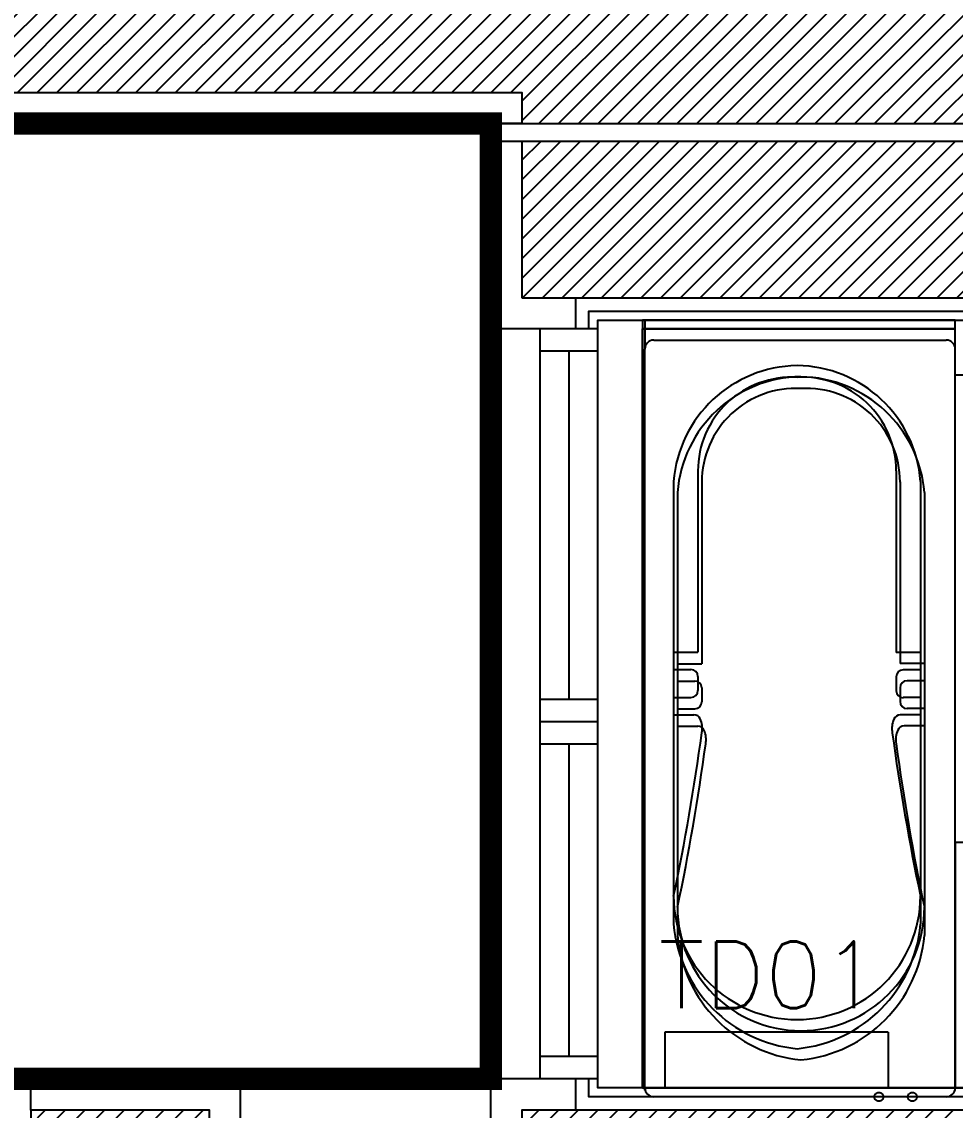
# Model space of a CAD drawing. Extents: x 0 to 47, y -4.1 to 58.5.
# Drawn here: x 27.348 to 29.438, y 20.33 to 22.768 of the extents above; entities that cross this region are included whole.
import ezdxf

# ---------------------------------------------------------------- set-up
doc = ezdxf.new("R2010")
doc.units = 0
doc.header["$MEASUREMENT"] = 0
doc.linetypes.add('HIDDEN2', pattern=[0.1875, 0.125, -0.0625])
for name, color, linetype in [('03', 3, 'CONTINUOUS'), ('04', 4, 'CONTINUOUS'), ('05', 5, 'CONTINUOUS'), ('A-ALU', 9, 'CONTINUOUS'), ('A-AREAS', 6, 'CONTINUOUS'), ('A-FLOR-PFIX', 61, 'CONTINUOUS'), ('A-HATCH-CONC', 8, 'CONTINUOUS'), ('A-PROJECTION', 9, 'CONTINUOUS'), ('a-revetement', 1, 'CONTINUOUS'), ('A-SECT-TILE', 12, 'CONTINUOUS'), ('areaexe', 2, 'CONTINUOUS'), ('FUR2', 34, 'CONTINUOUS'), ('S-2ND-3RD-4-5-6TH$0$A-STR 2-3-4-5-6', 2, 'CONTINUOUS')]:
    doc.layers.add(name, color=color, linetype=linetype)
doc.styles.add('ROMANS', font='romans')

# ---------------------------------------------------------------- blocks, each defined once
blk = doc.blocks.new('bathtub')
at = {"layer": 'A-FLOR-PFIX'}
for p, q in [((-0.7, 0), (-0.7, 1.7)), ((0, 0), (0, 1.7)), ((-0.5761, 1.3825), (-0.5761, 0.9759)), ((-0.1322, 1.3819), (-0.1322, 0.9753)), ((-0.6305, 1.3586), (-0.6305, 0.3667)), ((-0.0778, 1.3586), (-0.0778, 0.3667)), ((-0.6305, 0.9759), (-0.5761, 0.9759)), ((-0.0778, 0.9753), (-0.1322, 0.9753)), ((-0.6305, 0.937), (-0.5916, 0.937)), ((-0.0778, 0.9364), (-0.1167, 0.9364)), ((-0.5761, 0.9214), (-0.5761, 0.8903)), ((-0.1322, 0.9208), (-0.1322, 0.8897)), ((-0.6305, 0.8747), (-0.5916, 0.8747)), ((-0.0778, 0.8742), (-0.1167, 0.8742)), ((-0.6305, 0.8359), (-0.5851, 0.8359)), ((-0.0778, 0.8353), (-0.1232, 0.8353))]:
    blk.add_line(p, q, dxfattribs=at)
blk.add_lwpolyline([(0, 1.7), (-0.7, 1.7), (-0.7, 0), (0, 0)], close=True, dxfattribs=at)
for centre, radius, start, end in [((-0.3498, 1.3363), 0.2816, 90.8902, 175.4646), ((-0.3573, 1.3377), 0.2803, 4.283, 89.3622), ((-0.3661, 1.3819), 0.21, 86.743, 180), ((-0.3422, 1.3819), 0.21, 0, 93.257), ((-0.5916, 0.9214), 0.0156, 0, 90), ((-0.1167, 0.9208), 0.0156, 90, 180), ((-0.5916, 0.8903), 0.0156, 270, 0), ((-0.1167, 0.8897), 0.0156, 180, 270), ((-0.5851, 0.8203), 0.0156, 23.3684, 90), ((-0.1232, 0.8197), 0.0156, 90, 156.6316), ((-0.6191, 0.8056), 0.0526, 349.51, 23.3684), ((-0.0892, 0.805), 0.0526, 156.6316, 190.49), ((-5.5617, 1.4689), 5.0395, 348.0986, 352.3207), ((4.8534, 1.4689), 5.0395, 187.6793, 191.9014), ((-0.3542, 0.4296), 0.2764, 180, 0), ((-0.3245, 0.3937), 0.3073, 185.0523, 264.4541), ((-0.3838, 0.3937), 0.3073, 275.5459, 354.9477)]:
    blk.add_arc(centre, radius, start, end, dxfattribs=at)

msp = doc.modelspace()

# ---------------------------------------------------------------- hatches: boundary and pattern name
at = {"layer": 'A-HATCH-CONC'}
h = msp.add_hatch(dxfattribs=at)
h.set_pattern_fill('ANSI31', color=256, scale=0.25, style=0)
h.paths.add_polyline_path([(41.83837, 22.94), (26.70837, 22.94), (26.70837, 22.61), (28.46837, 22.61), (28.46837, 22.54), (41.83837, 22.54)])
h = msp.add_hatch(dxfattribs=at)
h.set_pattern_fill('ANSI31', color=256, scale=0.25, style=0)
h.paths.add_polyline_path([(41.83837, 22.94), (26.70837, 22.94), (26.70837, 22.61), (28.46837, 22.61), (28.46837, 22.54), (41.83837, 22.54)])
h = msp.add_hatch(dxfattribs=at)
h.set_pattern_fill('ANSI31', color=256, scale=0.25, style=0)
h.paths.add_polyline_path([(41.83837, 22.5), (28.46837, 22.5), (28.46837, 22.15), (41.83837, 22.15)])
h = msp.add_hatch(dxfattribs=at)
h.set_pattern_fill('ANSI31', color=256, scale=0.25, style=0)
h.paths.add_polyline_path([(41.83837, 22.5), (28.46837, 22.5), (28.46837, 22.15), (41.83837, 22.15)])
h = msp.add_hatch(dxfattribs=at)
h.set_pattern_fill('ANSI31', color=256, scale=0.25, style=0)
h.paths.add_polyline_path([(27.76837, 20.33), (27.43837, 20.33), (27.36837, 20.33), (27.36837, 20.15658), (27.76837, 20.15658)])
h = msp.add_hatch(dxfattribs=at)
h.set_pattern_fill('ANSI31', color=256, scale=0.25, style=0)
h.paths.add_polyline_path([(33.94337, 20.33), (33.69337, 20.33), (33.69337, 20.33), (32.89337, 20.33), (32.79337, 20.33), (32.79337, 20.33), (32.29337, 20.33), (28.46837, 20.33), (28.46837, 20.15658), (33.94337, 20.15658)])
h = msp.add_hatch(dxfattribs=at)
h.set_pattern_fill('ANSI31', color=256, scale=0.25, style=0)
h.paths.add_polyline_path([(33.94337, 20.33), (33.69337, 20.33), (33.69337, 20.33), (32.89337, 20.33), (32.79337, 20.33), (32.79337, 20.33), (32.29337, 20.33), (28.46837, 20.33), (28.46837, 20.15658), (33.94337, 20.15658)])

# ---------------------------------------------------------------- linework, layer by layer
at = {"layer": '04', "ltscale": 0.5}
for p, q in [((29.28837, 20.50459), (28.78837, 20.50459)), ((28.78837, 20.50459), (28.78837, 20.37959)), ((29.28837, 20.50459), (29.28837, 20.37959)), ((29.28837, 20.37959), (28.78837, 20.37959))]:
    msp.add_line(p, q, dxfattribs=at)
at = {"layer": '05', "linetype": 'HIDDEN2'}
for centre in [(29.26734, 20.36), (29.34239, 20.36)]:
    msp.add_circle(centre, 0.01, dxfattribs=at)
at = {"layer": 'A-ALU'}
for p, q in [((28.50837, 22.08), (28.50837, 20.4)), ((28.63837, 22.08), (28.50837, 22.08)), ((28.50837, 22.08), (28.50837, 20.4)), ((28.63837, 22.08), (28.50837, 22.08)), ((28.63837, 20.765), (28.63837, 22.08)), ((28.63837, 20.765), (28.63837, 22.08)), ((28.63837, 22.03), (28.50837, 22.03)), ((28.63837, 22.03), (28.50837, 22.03)), ((28.57337, 22.03), (28.57337, 21.25)), ((28.57337, 22.03), (28.57337, 21.25)), ((28.63837, 21.25), (28.50837, 21.25)), ((28.63837, 21.25), (28.50837, 21.25)), ((28.63837, 21.2), (28.50837, 21.2)), ((28.63837, 21.2), (28.50837, 21.2)), ((28.63837, 21.2), (28.50837, 21.2)), ((28.63837, 21.2), (28.50837, 21.2)), ((28.63837, 21.15), (28.50837, 21.15)), ((28.63837, 21.15), (28.50837, 21.15)), ((28.57337, 21.15), (28.57337, 20.45)), ((28.57337, 21.15), (28.57337, 20.45)), ((28.63837, 20.4), (28.63837, 20.765)), ((28.63837, 20.4), (28.63837, 20.765)), ((28.63837, 20.45), (28.50837, 20.45)), ((28.63837, 20.45), (28.50837, 20.45)), ((28.63837, 20.4), (28.50837, 20.4)), ((28.63837, 20.4), (28.50837, 20.4))]:
    msp.add_line(p, q, dxfattribs=at)
at = {"layer": 'A-AREAS'}
msp.add_lwpolyline([(26.63837, 23.51), (26.63837, 22.54), (41.90837, 22.54), (41.90837, 24.34)], dxfattribs=at)
at = {"layer": 'A-FLOR-PFIX'}
for points in [[(28.73837, 22.08), (29.43837, 22.08), (29.43837, 22.1), (28.73837, 22.1)], [(30.88837, 20.93), (29.43837, 20.93), (29.43837, 20.38), (31.38837, 20.38), (31.38837, 20.78), (31.03837, 20.78)]]:
    msp.add_lwpolyline(points, close=True, dxfattribs=at)
at = {"layer": 'A-PROJECTION', "ltscale": 4}
for p, q in [((28.39837, 20.4), (28.39837, 22.08)), ((28.39837, 20.4), (28.39837, 22.08)), ((27.83837, 20.4), (28.39837, 20.4)), ((27.83837, 20.4), (28.39837, 20.4))]:
    msp.add_line(p, q, dxfattribs=at)
at = {"layer": 'a-revetement'}
for p, q in [((28.46837, 22.54), (26.63837, 22.54)), ((28.46837, 22.54), (26.63837, 22.54)), ((28.39837, 22.08), (28.39837, 22.5)), ((28.46837, 22.5), (28.39837, 22.5)), ((28.39837, 22.08), (28.39837, 22.5)), ((28.46837, 22.5), (28.39837, 22.5)), ((28.58837, 22.08), (28.39837, 22.08)), ((28.58837, 22.08), (28.39837, 22.08)), ((27.36837, 20.33), (27.36837, 20.4)), ((27.83837, 20.4), (27.36837, 20.4)), ((27.36837, 20.33), (27.36837, 20.4)), ((27.83837, 20.4), (27.36837, 20.4))]:
    msp.add_line(p, q, dxfattribs=at)
at = {"layer": 'a-revetement', "ltscale": 4}
for p, q in [((28.58837, 22.15), (28.58837, 22.08)), ((28.58837, 22.15), (28.58837, 22.08)), ((27.83837, 20.03), (27.83837, 20.4)), ((27.83837, 20.03), (27.83837, 20.4)), ((28.39837, 20.03), (28.39837, 20.4)), ((28.58837, 20.4), (28.39837, 20.4)), ((28.39837, 20.03), (28.39837, 20.4)), ((28.58837, 20.4), (28.39837, 20.4)), ((28.58837, 20.4), (28.58837, 20.33)), ((28.58837, 20.4), (28.58837, 20.33))]:
    msp.add_line(p, q, dxfattribs=at)
at = {"layer": 'A-SECT-TILE'}
for p, q in [((28.61837, 22.08), (28.61837, 22.12)), ((28.61837, 22.12), (29.45837, 22.12)), ((28.63837, 22.08), (28.63837, 22.1)), ((28.63837, 22.1), (29.43837, 22.1)), ((29.43837, 21.977), (29.43837, 22.1)), ((28.63837, 22.08), (28.58837, 22.08)), ((28.63837, 22.08), (28.58837, 22.08)), ((29.43837, 21.977), (31.38837, 21.977)), ((28.63837, 20.4), (28.58837, 20.4)), ((28.63837, 20.4), (28.58837, 20.4))]:
    msp.add_line(p, q, dxfattribs=at)
for points in [[(28.61837, 22.08), (28.61837, 22.12), (31.40837, 22.12), (31.40837, 21.6)], [(28.63837, 22.08), (28.63837, 22.1), (31.38837, 22.1), (31.38837, 21.6)], [(31.40837, 20.8), (31.40837, 20.36), (28.61837, 20.36), (28.61837, 20.4)], [(31.40837, 20.8), (31.40837, 20.36), (28.61837, 20.36), (28.61837, 20.4)], [(31.38837, 20.8), (31.38837, 20.38), (28.63837, 20.38), (28.63837, 20.4)], [(31.38837, 20.8), (31.38837, 20.38), (28.63837, 20.38), (28.63837, 20.4)]]:
    msp.add_lwpolyline(points, dxfattribs=at)
at = {"layer": 'areaexe', "const_width": 0.05}
msp.add_lwpolyline([(26.63837, 22.54), (28.39837, 22.54), (28.39837, 20.4), (26.85837, 20.4)], dxfattribs=at)
at = {"layer": 'FUR2'}
for p, q in [((28.74337, 22.1), (28.74337, 22.035)), ((28.76337, 22.055), (29.41837, 22.055)), ((28.74337, 20.375), (28.74337, 22.035)), ((28.871, 21.73694), (28.871, 21.33027)), ((29.31486, 21.73752), (29.31486, 21.33085)), ((28.81655, 21.7136), (28.81655, 20.72168)), ((29.3693, 21.7136), (29.3693, 20.72168)), ((28.81655, 21.33027), (28.871, 21.33027)), ((29.3693, 21.33085), (29.31486, 21.33085)), ((28.81655, 21.29138), (28.85544, 21.29138)), ((29.3693, 21.29196), (29.33042, 21.29196)), ((28.871, 21.27583), (28.871, 21.24472)), ((29.31486, 21.27641), (29.31486, 21.2453)), ((28.81655, 21.22916), (28.85544, 21.22916)), ((29.3693, 21.22974), (29.33042, 21.22974)), ((28.81655, 21.19027), (28.86197, 21.19027)), ((29.3693, 21.19085), (29.32389, 21.19085)), ((29.41837, 20.36), (28.76337, 20.36))]:
    msp.add_line(p, q, dxfattribs=at)
for centre, radius, start, end in [((28.76337, 22.035), 0.02, 90, 180), ((29.41837, 22.035), 0.02, 0, 90), ((29.09605, 21.69267), 0.28028, 90.63781, 175.71705), ((29.08855, 21.69133), 0.28163, 4.53544, 89.1098), ((29.081, 21.73694), 0.21, 86.74295, 180), ((29.10486, 21.73694), 0.21, 0, 93.25705), ((28.85544, 21.27583), 0.01556, 0, 90), ((29.33042, 21.27641), 0.01556, 90, 180), ((28.85544, 21.24472), 0.01556, 270, 0), ((29.33042, 21.2453), 0.01556, 180, 270), ((28.86197, 21.17472), 0.01556, 23.36841, 90), ((29.32389, 21.1753), 0.01556, 90, 156.63159), ((28.82798, 21.16003), 0.05259, 349.50998, 23.36841), ((29.35788, 21.16061), 0.05259, 156.63159, 190.49002), ((23.8854, 21.82387), 5.03948, 348.09861, 352.32073), ((34.30045, 21.82387), 5.03948, 187.67927, 191.90139), ((29.09293, 20.78459), 0.27638, 180, 0), ((29.12262, 20.74874), 0.30726, 185.05226, 264.45408), ((29.06323, 20.74874), 0.30726, 275.54592, 354.94774), ((28.76337, 20.38), 0.02, 180, 270), ((29.41837, 20.38), 0.02, 270, 0)]:
    msp.add_arc(centre, radius, start, end, dxfattribs=at)
at = {"layer": 'S-2ND-3RD-4-5-6TH$0$A-STR 2-3-4-5-6'}
for points in [[(41.83837, 22.94), (26.70837, 22.94), (26.70837, 22.61), (28.46837, 22.61), (28.46837, 22.54), (41.83837, 22.54)], [(28.46837, 22.15), (41.83837, 22.15), (41.83837, 22.5), (28.46837, 22.5)]]:
    msp.add_lwpolyline(points, close=True, dxfattribs=at)
for points in [[(31.34337, 17.05), (27.76837, 17.05), (27.76837, 20.33), (27.43837, 20.33), (27.43837, 20.33), (27.36837, 20.33), (27.36837, 3.57), (27.76837, 3.57), (27.76837, 12.85), (29.91837, 12.85), (29.91837, 13.5), (29.66837, 13.5), (29.66837, 13.1), (29.36837, 13.1), (29.36837, 13.15), (27.76837, 13.15), (27.76837, 16.65), (29.36837, 16.65), (29.36837, 16.7), (29.66837, 16.7), (29.66837, 16.3), (29.91837, 16.3), (29.91837, 16.65), (31.39337, 16.65)], [(32.69337, 20.03), (33.94337, 20.03), (33.94337, 20.33), (28.46837, 20.33), (28.46837, 20.03), (32.44337, 20.03), (32.44337, 18.05), (32.69337, 18.05), (32.69337, 20.03)]]:
    msp.add_lwpolyline(points, dxfattribs=at)

# ---------------------------------------------------------------- block references
at = {"layer": 'A-FLOR-PFIX'}
msp.add_blockref('bathtub', (29.43837, 20.38), dxfattribs=at)

# ---------------------------------------------------------------- texts
at = {"layer": '03', "ltscale": 0.5, "style": 'ROMANS'}
msp.add_text('TD01', height=0.15, dxfattribs=at).set_placement((28.77418, 20.55826))

doc.saveas('drawing.dxf')
